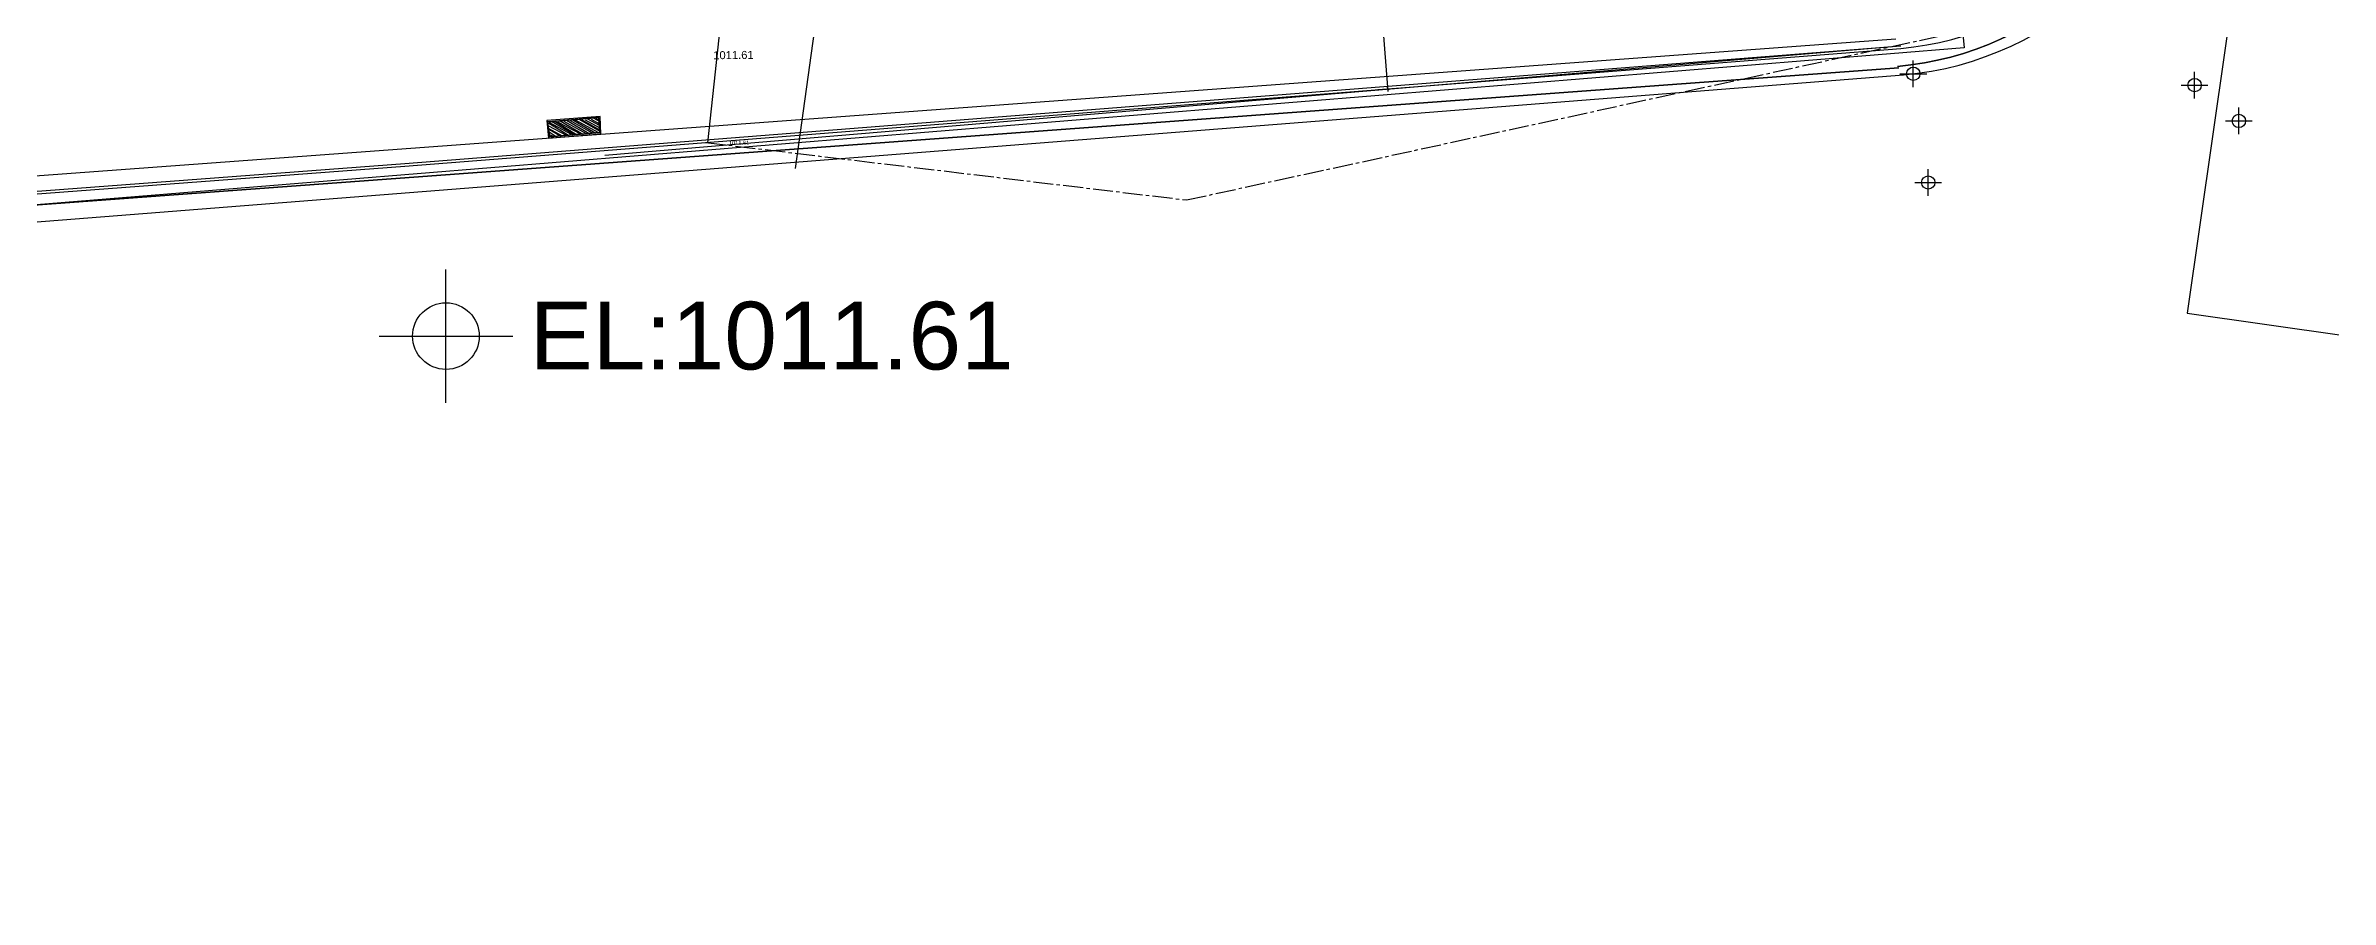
# Model space of a CAD drawing. Header units: metres. Extents: x -977055 to 805873, y -1033982 to 242021.
# Drawn here: x 959.2 to 1044.9, y 821.6 to 853.6 of the extents above; entities that cross this region are included whole.
import ezdxf

# ---------------------------------------------------------------- set-up
doc = ezdxf.new("R2010")
doc.units = ezdxf.units.M
doc.header["$PDMODE"] = 32
doc.header["$PDSIZE"] = 1.5
doc.linetypes.add('CENTER2', pattern=[1.125, 0.75, -0.125, 0.125, -0.125])
for name, color, linetype in [('12-CONDICIONES EXISTENTES', 2, 'Continuous'), ('C-ROAD-PROF-TEXT', 11, 'Continuous'), ('C-TOPO-TEXT', 7, 'Continuous'), ('LOTE 243', 6, 'Continuous'), ('V-NODE', 1, 'Continuous')]:
    doc.layers.add(name, color=color, linetype=linetype)
doc.layers.add('PDF2_area escolar', color=7, linetype='Continuous', true_color=0x989898)
doc.layers.add('PDF_Geometry', color=7, linetype='Continuous', true_color=0x797979)
doc.layers.get('PDF2_area escolar').off()
doc.styles.add('CITY2', font='stylu.ttf', dxfattribs={"height": 0.2})
doc.styles.get("Standard").update_dxf_attribs({"font": 'arial.ttf'})
doc.dimstyles.new('COTAS2', dxfattribs={"dimtxt": 0.02, "dimasz": 0.1, "dimexe": 0.15, "dimexo": 0.08, "dimgap": 0.05, "dimtad": 1, "dimzin": 0, "dimdsep": 46, "dimtxsty": 'CITY2', "dimblk": 'ARCHTICK', "dimcen": 1, "dimdle": 0.1, "dimclrd": 1, "dimclre": 1, "dimclrt": 2, "dimadec": 0, "dimazin": 0, "dimtfac": 1, "dimtofl": 0, "dimtmove": 0, "dimatfit": 3, "dimldrblk": 'ARCHTICK', "dimfxl": 0.18, "dimtolj": 1, "dimtzin": 0, "dimarcsym": 0})

# ---------------------------------------------------------------- blocks, each defined once
blk = doc.blocks.new('base')
at = {"layer": 'PDF_Geometry', "lineweight": 25, "extrusion": (-0.000787417, 0.063364, 0.99799), "elevation": 0.026}
for points in [[(-314.355, -197.288), (-299.601, -195.681), (-292.744, -194.188), (-282.663, -192.111), (-274.476, -190.361), (-258.037, -185.154), (-248.029, -180.61), (-240.539, -177.71), (-228.643, -174.042), (-222.733, -172.714), (-217.384, -171.04), (-209.935, -169.248), (-202.16, -164.759), (-196.196, -160.284), (-195.073, -159.817), (-178.095, -157.457), (-154.298, -156.614), (-136.667, -154.611), (-124.436, -153.164), (-118.066, -151.474), (-100.79, -146.646), (-80.955, -140.967), (-73.385, -139.328), (-61.694, -135.822), (-40.504, -131.604), (-37.727, -130.872), (-17.661, -129.441), (1.311, -127.461), (21.092, -124.929), (41.006, -122.83), (47.376, -123.458), (63.592, -123.186), (81.402, -124.312), (85.639, -96.072), (88.705, -66.393), (92.811, -40.781), (97.16, -22.386), (100.596, -1.562), (102.483, 8.32), (109.691, 37.361), (117.528, 76.62), (126.217, 115.638), (131.513, 149.592), (134.682, 173.973), (136.916, 195.591), (139.956, 229.678), (141.558, 250.676), (142.614, 271.37), (143.252, 283.21), (147.066, 312.938), (152.58, 355.631), (153.554, 396.042), (150.869, 418.02), (151.777, 438.639), (150.959, 458.028), (151.777, 438.639), (150.869, 418.02), (153.554, 396.042), (152.58, 355.631), (147.066, 312.938), (143.252, 283.21), (142.614, 271.37), (141.558, 250.676), (139.956, 229.678), (136.916, 195.591), (134.682, 173.973), (131.513, 149.592), (126.217, 115.638), (117.528, 76.62), (109.691, 37.361), (102.483, 8.32), (100.596, -1.562), (97.16, -22.386), (92.811, -40.781), (88.705, -66.393), (85.639, -96.072), (81.402, -124.312), (63.592, -123.186), (47.376, -123.458), (41.006, -122.83), (21.092, -124.929), (1.311, -127.461), (-17.661, -129.441), (-37.727, -130.872), (-40.504, -131.604), (-61.694, -135.822), (-73.385, -139.328), (-80.955, -140.967), (-100.79, -146.646), (-118.066, -151.474), (-124.436, -153.164), (-136.667, -154.611), (-154.298, -156.614), (-178.095, -157.457), (-195.073, -159.817), (-196.196, -160.284), (-202.16, -164.759), (-209.935, -169.248), (-217.384, -171.04), (-222.733, -172.714), (-228.643, -174.042), (-240.539, -177.71), (-248.029, -180.61), (-258.037, -185.154), (-274.476, -190.361), (-282.663, -192.111), (-292.744, -194.188), (-299.601, -195.681), (-314.355, -197.288), (-312.178, -178.446), (-309.146, -157.898), (-306.876, -132.899), (-305.823, -118.002), (-298.643, -78.802), (-291.055, -45.077), (-282.252, -15.116), (-275.645, 10.473), (-270.319, 33.898), (-263.825, 63.164), (-258.15, 86.408), (-284.424, 123.888)], [(-60.552, 164.246), (-95.121, 161.363)], [(-143.834, 164.635), (-62.455, 169.623)], [(-93.299, 167.635), (-93.339, 167.686), (-95.212, 167.541), (-95.186, 166.982), (-93.268, 167.121)], [(-93.286, 167.355), (-93.807, 167.65)], [(-93.297, 167.264), (-93.95, 167.621)], [(-93.308, 167.173), (-94.041, 167.632)], [(-93.304, 167.589), (-93.482, 167.657)], [(-93.314, 167.127), (-94.138, 167.597)], [(-93.315, 167.498), (-93.573, 167.668)], [(-93.326, 167.407), (-93.716, 167.639)], [(-93.411, 167.092), (-94.275, 167.614)], [(-93.548, 167.109), (-94.367, 167.625)], [(-93.639, 167.12), (-94.509, 167.596)], [(-93.736, 167.085), (-94.601, 167.607)], [(-93.873, 167.102), (-94.698, 167.572)], [(-93.97, 167.067), (-94.835, 167.588)], [(-94.107, 167.083), (-94.932, 167.554)], [(-94.204, 167.049), (-95.069, 167.57)], [(-94.296, 167.06), (-95.166, 167.536)], [(-94.438, 167.031), (-95.217, 167.495)], [(-94.53, 167.042), (-95.223, 167.45)], [(-94.667, 167.058), (-95.188, 167.353)], [(-94.764, 167.023), (-95.199, 167.261)], [(-94.901, 167.04), (-95.204, 167.216)], [(-94.998, 167.005), (-95.215, 167.124)], [(-95.089, 167.016), (-95.175, 167.073)]]:
    blk.add_lwpolyline(points, dxfattribs=at)
for points in [[(-154.633, 175.071), (-166.467, 176.914), (-169.548, 157.114), (-157.714, 155.271)], [(-62.557, 170.702), (-143.936, 165.714)], [(-93.288, 167.727), (-95.252, 167.592), (-95.237, 166.941), (-93.228, 167.07)], [(-95.186, 166.982), (-95.212, 167.541), (-93.339, 167.686), (-93.268, 167.121)]]:
    blk.add_lwpolyline(points, close=True, dxfattribs=at)
blk.add_lwpolyline([(-143.883, 165.663, 0.347538), (-154.688, 155.69, -0.347538)], format="xyb", close=True, dxfattribs=at)
blk = doc.blocks.new('*U4057')
at = {"layer": 'C-TOPO-TEXT', "color": 7, "linetype": 'Continuous', "lineweight": -3}
for p, q in [((984.73, 854.514, 1011.612), (984.73, 859.514, 1011.612)), ((982.23, 857.014, 1011.612), (987.23, 857.014, 1011.612))]:
    blk.add_line(p, q, dxfattribs=at)
blk.add_circle((984.73, 857.014, 1011.612), 1.25, dxfattribs=at)
at = {"layer": 'C-TOPO-TEXT', "color": 7, "linetype": 'Continuous', "lineweight": -3, "insert": (987.865, 857.014, 1011.612), "char_height": 2.54, "attachment_point": 4}
blk.add_mtext('EL:1011.61', dxfattribs=at)
blk = doc.blocks.new('*U4741')
at = {"color": 0, "linetype": 'ByBlock', "lineweight": -2, "transparency": 16777216}
for p, q in [((-1, 0), (1, 0)), ((0, -1), (0, 1))]:
    blk.add_line(p, q, dxfattribs=at)
blk.add_circle((0, 0), 0.5, dxfattribs=at)
blk = doc.blocks.new('*U5061', base_point=(1039.806, 852.107, 1013.674))
at = {"layer": 'V-NODE', "color": 2, "lineweight": -2, "xscale": 0.5, "yscale": 0.5, "zscale": 0.5}
blk.add_blockref('*U4741', (1039.806, 852.107, 1013.674), dxfattribs=at)
blk = doc.blocks.new('*U5073', base_point=(1029.82, 848.454, 1015.405))
at = {"layer": 'V-NODE', "color": 2, "lineweight": -2, "xscale": 0.5, "yscale": 0.5, "zscale": 0.5}
blk.add_blockref('*U4741', (1029.82, 848.454, 1015.405), dxfattribs=at)
blk = doc.blocks.new('*U5076', base_point=(1029.26, 852.53, 1014.268))
at = {"layer": 'V-NODE', "color": 2, "lineweight": -2, "xscale": 0.5, "yscale": 0.5, "zscale": 0.5}
blk.add_blockref('*U4741', (1029.26, 852.53, 1014.268), dxfattribs=at)
blk = doc.blocks.new('*U5082', base_point=(1041.464, 850.76, 1013.872))
at = {"layer": 'V-NODE', "color": 2, "lineweight": -2, "xscale": 0.5, "yscale": 0.5, "zscale": 0.5}
blk.add_blockref('*U4741', (1041.464, 850.76, 1013.872), dxfattribs=at)
blk = doc.blocks.new('_ArchTick')
at = {"color": 0, "linetype": 'ByBlock', "const_width": 0.15}
blk.add_lwpolyline([(-0.5, -0.5), (0.5, 0.5)], dxfattribs=at)
blk = doc.blocks.new('*D5327')
at = {"color": 1, "linetype": 'Continuous', "lineweight": -2, "transparency": 16777216}
for p, q in [((1008.625, 859.006), (1009.151, 859.047)), ((1009.181, 851.941), (1009.707, 851.982))]:
    blk.add_line(p, q, dxfattribs=at)
at = {"color": 1, "lineweight": -2, "transparency": 16777216}
blk.add_line((1008.993, 859.135), (1009.565, 851.871), dxfattribs=at)
at = {"layer": 'Defpoints', "color": 0, "transparency": 16777216}
for p in [(1008.545, 858.999, 2012.755), (1009.101, 851.934, 2012.755), (1009.557, 851.97)]:
    blk.add_point(p, dxfattribs=at)
at = {"color": 1, "lineweight": -2, "transparency": 16777216, "xscale": 0.1, "yscale": 0.1, "zscale": 0.1}
for p, rotation in [((1009.001, 859.035), 94.50081064790977), ((1009.557, 851.97), 274.5008106479098)]:
    blk.add_blockref('_ArchTick', p, dxfattribs=dict(at, rotation=rotation))
at = {"color": 2, "transparency": 16777216, "insert": (1009.437, 855.515), "char_height": 0.2, "attachment_point": 5, "rotation": 274.50081, "style": 'CITY2'}
blk.add_mtext('\\A1;7.09', dxfattribs=at)

msp = doc.modelspace()

# ---------------------------------------------------------------- linework, layer by layer
at = {"color": 1}
for points in [[(936.67232, 852.82683), (1030.48033, 860.47745), (1031.16425, 853.50829), (937.26192, 845.84793), (936.67263, 852.82308)], [(984.06949, 849.945), (984.81837, 856.90483)]]:
    msp.add_lwpolyline(points, dxfattribs=at)
at = {"layer": '12-CONDICIONES EXISTENTES', "color": 1, "elevation": 2010.087}
msp.add_lwpolyline([(987.35291, 848.97269), (1000.13812, 941.17509)], dxfattribs=at)
at = {"layer": 'LOTE 243', "color": 2, "linetype": 'CENTER2'}
for points, elevation in [([(1002.01536, 847.79799), (1032.359, 854.40485)], 2012.755), ([(983.98702, 849.95437), (1002.01536, 847.79799)], 1010.851)]:
    msp.add_lwpolyline(points, dxfattribs=dict(at, elevation=elevation))
at = {"layer": 'LOTE 243'}
for points, elevation in [([(972.70759, 849.17046), (1028.78831, 853.58429)], 2012.755), ([(972.71528, 849.07076), (1028.79668, 853.48464)], 2012.755), ([(980.20843, 849.47999), (1028.75522, 853.58141)], 2012.755), ([(944.63955, 845.85797), (1028.88611, 852.48864)], 2012.755), ([(945.80317, 847.1378), (972.70759, 849.17046)], 1010.851), ([(945.81356, 847.0383), (972.71528, 849.07076)], 1010.851)]:
    msp.add_lwpolyline(points, dxfattribs=dict(at, elevation=elevation))
for centre, radius, start, end in [((1027.82783, 864.5905, -16.454), 11.14804, 274.9857215, 352.9349789), ((1027.8005, 864.6503, 2010.208), 12.21001, 275.1009848, 352.9411688)]:
    msp.add_arc(centre, radius, start, end, dxfattribs=at)

# ---------------------------------------------------------------- block references
at = {"layer": 'C-TOPO-TEXT', "color": 7, "linetype": 'Continuous', "lineweight": -3}
msp.add_blockref('*U4057', (-10.4763, -14.31987, -1011.612), dxfattribs=at)
at = {"layer": 'PDF2_area escolar'}
msp.add_blockref('base', (882.736, 1016.336, 999.038), dxfattribs=at)
at = {"layer": 'V-NODE', "color": 2}
for name, p in [('*U5076', (1029.26, 852.53, 1014.268)), ('*U5061', (1039.806, 852.107, 1013.674)), ('*U5082', (1041.464, 850.76, 1013.872)), ('*U5073', (1029.82, 848.454, 1015.405))]:
    msp.add_blockref(name, p, dxfattribs=at)

# ---------------------------------------------------------------- texts
at = {"layer": 'C-ROAD-PROF-TEXT', "color": 11, "linetype": 'Continuous', "lineweight": -3, "attachment_point": 8, "rotation": 0.5711077}
for insert, char_height in [((985.03049, 853.07875, 2010.087), 0.3), ((985.24298, 849.86601, 2010.087), 0.15)]:
    msp.add_mtext('{\\C2;1011.61}', dxfattribs=dict(at, insert=insert, char_height=char_height))

# ---------------------------------------------------------------- dimensions: what is measured, and where the dimension line sits
at = {"color": 1}
dim = msp.add_aligned_dim(p1=(1008.54475, 858.99925, 2012.755), p2=(1009.10086, 851.93448, 2012.755), distance=0.45785, dimstyle='COTAS2', dxfattribs=at)
dim.commit()
dim.dimension.update_dxf_attribs({"geometry": '*D5327', "text_midpoint": (1009.43667, 855.51518)})

doc.saveas('drawing.dxf')
